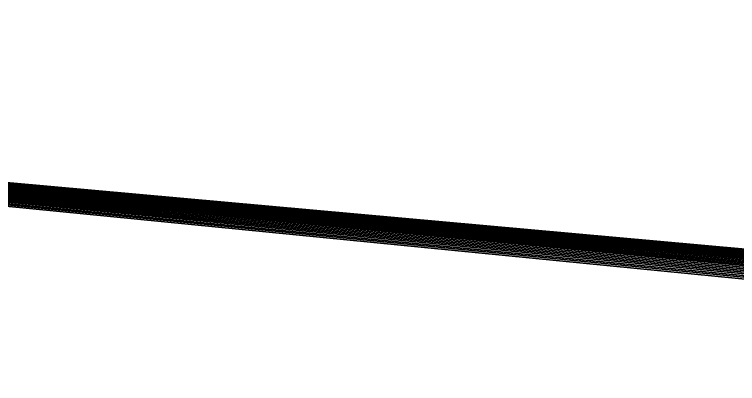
# Model space of a CAD drawing. Header units: millimetres. Extents: x 0 to 520, y -2 to 382.
# Drawn here: x 120.07 to 145.83, y 343.37 to 356.52 of the extents above; entities that cross this region are included whole.
import ezdxf

# ---------------------------------------------------------------- set-up
doc = ezdxf.new("R2010")
doc.units = ezdxf.units.MM

msp = doc.modelspace()

# ---------------------------------------------------------------- linework, layer by layer
at = {"layer": 'BRASS', "color": 52}
for points in [[(509.2, 369.2, 103), (10.8, 369.2, 103), (10.8, 10.8, 103)], [(509.2, 369.2, 103), (10.8, 10.8, 103), (509.2, 10.8, 103)], [(20.5, 359.5, 86), (183.401, 343.4071, 86), (38.3153, 310.9963, 86)], [(20.5, 359.5, 86), (183.4233, 343.4863, 86), (183.401, 343.4071, 86)], [(20.5, 359.5, 86), (183.4495, 343.5643, 86), (183.4233, 343.4863, 86)], [(20.5, 359.5, 86), (183.4796, 343.6409, 86), (183.4495, 343.5643, 86)], [(20.5, 359.5, 86), (183.5134, 343.7159, 86), (183.4796, 343.6409, 86)], [(20.5, 359.5, 86), (183.5509, 343.7891, 86), (183.5134, 343.7159, 86)], [(20.5, 359.5, 86), (183.5921, 343.8604, 86), (183.5509, 343.7891, 86)], [(20.5, 359.5, 86), (183.6367, 343.9295, 86), (183.5921, 343.8604, 86)], [(20.5, 359.5, 86), (183.6847, 343.9963, 86), (183.6367, 343.9295, 86)], [(20.5, 359.5, 86), (183.736, 344.0606, 86), (183.6847, 343.9963, 86)], [(20.5, 359.5, 86), (183.7905, 344.1223, 86), (183.736, 344.0606, 86)], [(20.5, 359.5, 86), (183.8479, 344.1812, 86), (183.7905, 344.1223, 86)], [(20.5, 359.5, 86), (183.9082, 344.2371, 86), (183.8479, 344.1812, 86)], [(20.5, 359.5, 86), (183.9712, 344.29, 86), (183.9082, 344.2371, 86)], [(20.5, 359.5, 86), (184.0368, 344.3397, 86), (183.9712, 344.29, 86)], [(20.5, 359.5, 86), (184.1048, 344.386, 86), (184.0368, 344.3397, 86)], [(20.5, 359.5, 86), (184.175, 344.4289, 86), (184.1048, 344.386, 86)], [(20.5, 359.5, 86), (184.2473, 344.4683, 86), (184.175, 344.4289, 86)], [(20.5, 359.5, 86), (184.3214, 344.504, 86), (184.2473, 344.4683, 86)], [(20.5, 359.5, 86), (184.3972, 344.5359, 86), (184.3214, 344.504, 86)], [(20.5, 359.5, 86), (184.4745, 344.5641, 86), (184.3972, 344.5359, 86)], [(20.5, 359.5, 86), (184.5531, 344.5883, 86), (184.4745, 344.5641, 86)], [(20.5, 359.5, 86), (184.6328, 344.6086, 86), (184.5531, 344.5883, 86)], [(20.5, 359.5, 86), (499.5, 359.5, 86), (184.9589, 344.6495, 86)], [(20.5, 359.5, 86), (184.9589, 344.6495, 86), (184.8767, 344.6454, 86)], [(20.5, 359.5, 86), (184.8767, 344.6454, 86), (184.7948, 344.6372, 86)], [(20.5, 359.5, 86), (184.7948, 344.6372, 86), (184.7135, 344.6249, 86)], [(20.5, 359.5, 86), (184.7135, 344.6249, 86), (184.6328, 344.6086, 86)], [(38.3153, 310.9963, 86), (183.401, 343.4071, 86), (183.3827, 343.3269, 86)]]:
    msp.add_3dface(points, dxfattribs=at)

doc.saveas('drawing.dxf')
